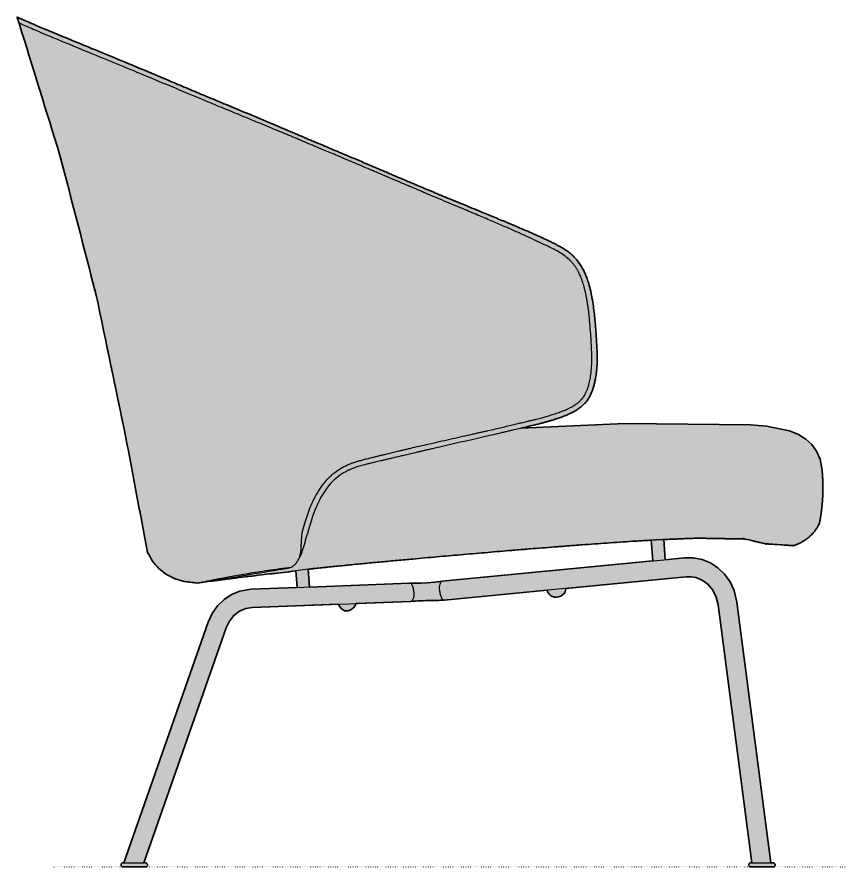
# Model space of a CAD drawing. Header units: millimetres. Extents: x 0 to 1838, y -1115 to 795.
# Drawn here: x 1047 to 1822, y 0 to 794 of the extents above; entities that cross this region are included whole.
import ezdxf

# ---------------------------------------------------------------- set-up
doc = ezdxf.new("R2010")
doc.units = ezdxf.units.MM
doc.linetypes.add('Dots', pattern=[1, 0, -1])
doc.layers.add('Blocks', color=7, linetype='Continuous')
doc.layers.add('Blocks$Fill', color=7, linetype='Continuous', true_color=0xffffff)
for name, color, linetype, lineweight, true_color in [('Blocks$Inner', 7, 'Continuous', 25, 0x007f00), ('Blocks$Outline', 7, 'Continuous', 35, 0xff3f3f), ('Groud', 7, 'Dots', 25, 0x243775)]:
    doc.layers.add(name, color=color, linetype=linetype, lineweight=lineweight, true_color=true_color)

# ---------------------------------------------------------------- blocks, each defined once
blk = doc.blocks.new('Let Lounge Chair Side')
at = {"layer": 'Blocks$Fill', "extrusion": (0, 0, -1)}
h = blk.add_hatch(color=256, dxfattribs=at)
h.paths.add_polyline_path([(32.65, 788.54), (34.56, 794.22), (34.56, 794.22), (33.3, 793.61), (22.11, 788.67), (-450.15, 590.67), (-467.15, 582.74), (-469.35, 581.64), (-469.35, 581.64), (-477.24, 577.16), (-477.85, 576.75), (-478.86, 576.07), (-479.85, 575.35), (-480.84, 574.61), (-481.83, 573.84), (-482.75, 573.08), (-483.65, 572.3), (-484.53, 571.49), (-485.39, 570.67), (-486.24, 569.81), (-487.06, 568.93), (-487.86, 568.03), (-488.64, 567.12), (-489.4, 566.18), (-490.12, 565.23), (-490.83, 564.27), (-491.51, 563.29), (-492.17, 562.29), (-492.8, 561.28), (-493.41, 560.26), (-493.99, 559.23), (-494.54, 558.22), (-495.04, 557.24), (-495.92, 555.39), (-496.72, 553.59), (-497.47, 551.72), (-498.23, 549.69), (-499, 547.41), (-499.82, 544.75), (-500.68, 541.61), (-501.57, 537.92), (-502.46, 533.73), (-502.74, 532.24), (-503.18, 529.73), (-503.79, 525.93), (-504.32, 522.1), (-505.22, 514.44), (-505.71, 509.31), (-507.17, 489.6), (-507.6, 479.66), (-507.66, 475.02), (-507.59, 470.76), (-507.41, 466.96), (-507.14, 463.64), (-506.81, 460.75), (-506.44, 458.18), (-506.03, 455.88), (-505.61, 453.81), (-505.17, 451.92), (-504.71, 450.14), (-504.23, 448.43), (-503.74, 446.87), (-503.29, 445.55), (-502.88, 444.42), (-502.48, 443.41), (-502.08, 442.48), (-501.68, 441.58), (-501.23, 440.65), (-500.71, 439.65), (-500.15, 438.67), (-499.62, 437.79), (-499.07, 436.95), (-498.49, 436.12), (-497.83, 435.24), (-497.47, 434.77), (-497.06, 434.28), (-496.62, 433.76), (-496.13, 433.21), (-495.59, 432.63), (-494.97, 432.02), (-494.29, 431.37), (-493.54, 430.69), (-492.72, 430), (-491.84, 429.29), (-490.9, 428.59), (-489.9, 427.88), (-488.85, 427.19), (-487.76, 426.51), (-486.64, 425.85), (-485.49, 425.21), (-484.32, 424.6), (-482.37, 423.64), (-479.89, 422.53), (-478.46, 421.92), (-476.32, 421.06), (-474.32, 420.3), (-470.42, 418.93), (-465.9, 417.49), (-459.86, 415.74), (-444.41, 411.8), (-436.72, 409.95), (-533.8, 414.36), (-650.91, 413.07), (-665.91, 411.97), (-687.31, 407.53), (-695.83, 404.02), (-702.77, 399.73), (-708.4, 394.56), (-712.76, 388.43), (-715.94, 380.9), (-717.86, 370.57), (-718.13, 367.47), (-718.33, 364.36), (-718.48, 361.25), (-718.58, 358.13), (-718.61, 355.01), (-718.6, 351.88), (-718.52, 348.76), (-718.39, 345.64), (-718.21, 342.52), (-717.96, 339.4), (-717.66, 336.29), (-717.31, 333.19), (-716.9, 330.1), (-716.44, 327.02), (-715.92, 323.95), (-715.34, 320.89), (-714.89, 319.99), (-714.42, 319.1), (-713.92, 318.22), (-713.4, 317.34), (-712.85, 316.48), (-712.28, 315.63), (-711.69, 314.79), (-711.07, 313.96), (-710.43, 313.15), (-709.76, 312.35), (-709.08, 311.57), (-708.37, 310.8), (-707.64, 310.06), (-706.89, 309.33), (-706.12, 308.62), (-705.34, 307.93), (-704.53, 307.26), (-703.71, 306.62), (-702.87, 306), (-702.02, 305.4), (-701.15, 304.82), (-700.27, 304.26), (-699.38, 303.74), (-698.47, 303.23), (-697.56, 302.75), (-696.63, 302.3), (-695.7, 301.87), (-694.76, 301.47), (-693.82, 301.09), (-692.86, 300.74), (-691.91, 300.42), (-690.95, 300.12), (-690.88, 300.12), (-690.87, 300.12), (-690.86, 300.12), (-690.86, 300.12), (-690.84, 300.12), (-690.83, 300.12), (-690.74, 300.13), (-690.63, 300.13), (-667.9, 301.69), (-663.89, 302.11), (-661.44, 302.45), (-660.27, 302.65), (-659.14, 302.86), (-658.05, 303.09), (-657, 303.33), (-656, 303.58), (-650.25, 305.39), (-649.04, 305.7), (-647.72, 306.02), (-646.29, 306.33), (-602.13, 307.12), (-595.53, 306.9), (-569.8, 305.81), (-571.11, 286.98), (-589.25, 288.73), (-597.54, 288.72), (-605.68, 287.11), (-613.41, 283.94), (-620.49, 279.32), (-626.69, 273.36), (-631.78, 266.24), (-635.57, 258.18), (-638.23, 247.26), (-670.04, 3.83), (-671.73, 3.83), (-672.33, 3.79), (-672.83, 3.63), (-673.13, 3.44), (-673.46, 3.14), (-673.7, 2.77), (-673.87, 2.35), (-673.93, 2.03), (-673.93, 1.64), (-673.87, 1.32), (-673.77, 1.04), (-673.51, 0.61), (-673.24, 0.33), (-672.77, 0), (-672.21, -0.18), (-650.97, -0.18), (-650.41, 0), (-649.94, 0.33), (-649.67, 0.61), (-649.4, 1.04), (-649.31, 1.32), (-649.25, 1.64), (-649.25, 2.03), (-649.31, 2.35), (-649.47, 2.77), (-649.72, 3.14), (-650.04, 3.44), (-650.34, 3.63), (-650.85, 3.79), (-651.45, 3.83), (-652.2, 3.83), (-620.7, 244.94), (-618.96, 252.07), (-615.75, 258.48), (-611.3, 263.8), (-605.92, 267.77), (-599.9, 270.23), (-595.41, 271.01), (-590.9, 270.98), (-478.27, 260.17), (-478.27, 259.56), (-478.16, 258.32), (-477.71, 256.86), (-476.78, 255.42), (-475.37, 254.1), (-473.56, 253.04), (-471.54, 252.34), (-469.51, 252.04), (-467.61, 252.13), (-465.9, 252.56), (-464.42, 253.31), (-463.18, 254.38), (-462.18, 255.82), (-461.31, 257.11), (-460.78, 258.49), (-364.56, 249.26), (-358.25, 248.94), (-353.5, 249), (-342.19, 248.61), (-333.27, 247.97), (-333.21, 247.97), (-333.15, 247.96), (-333.09, 247.96), (-333.04, 247.96), (-282.46, 246.01), (-281.53, 244.2), (-280.2, 242.46), (-278.54, 240.95), (-276.7, 239.83), (-274.86, 239.21), (-273.15, 239.08), (-271.62, 239.38), (-270.16, 240.06), (-268.72, 241.15), (-267.39, 242.65), (-266.3, 244.46), (-265.97, 245.38), (-185.07, 242.26), (-179.14, 241.31), (-173.47, 238.9), (-168.22, 234.93), (-163.9, 229.61), (-160.8, 223.19), (-83.92, 3.83), (-85.32, 3.83), (-85.76, 3.79), (-86.26, 3.63), (-86.56, 3.44), (-86.88, 3.14), (-87.13, 2.77), (-87.3, 2.35), (-87.36, 2.03), (-87.36, 1.64), (-87.3, 1.32), (-87.2, 1.04), (-86.93, 0.61), (-86.67, 0.33), (-86.2, 0), (-85.63, -0.18), (-64.4, -0.18), (-63.83, 0), (-63.36, 0.33), (-63.1, 0.61), (-62.83, 1.04), (-62.73, 1.32), (-62.67, 1.64), (-62.67, 2.03), (-62.73, 2.35), (-62.9, 2.77), (-63.15, 3.14), (-63.47, 3.44), (-63.77, 3.63), (-64.27, 3.79), (-64.71, 3.83), (-65.3, 3.83), (-144.15, 228.78), (-147.83, 236.86), (-152.84, 244), (-158.98, 249.95), (-166.01, 254.54), (-173.7, 257.65), (-184.09, 259.36), (-227.15, 261.01), (-226.16, 276.56), (-150.25, 267.37), (-134.12, 265.15), (-134.12, 265.15), (-134.12, 265.15), (-120.66, 266.81), (-112, 269.64), (-104.43, 273.65), (-97.79, 278.95), (-92.01, 285.77), (-87.46, 293.71), (-66.92, 402.4), (-39.43, 534.26), (-5.59, 664.93)], flags=0)
h.paths.add_polyline_path([(-558.2, 305.22), (-493.71, 300.93), (-487.96, 300.49), (-425.18, 295.47), (-402.61, 293.58), (-291.29, 283.6), (-283.81, 282.89), (-276.33, 282.18), (-273.43, 281.89), (-270.64, 281.61), (-257.29, 280.22), (-237.69, 278.13), (-238.76, 261.46), (-332.1, 265.05), (-343.23, 265.15), (-348.39, 265.35), (-355.9, 266.15), (-559.55, 285.87)], flags=0)
at = {"layer": 'Blocks$Inner'}
for p, q in [((559.55, 285.87), (558.2, 305.22)), ((569.8, 305.81), (571.11, 286.98)), ((230.6, 293.48), (230.86, 296.55)), ((226.34, 283.9), (226.49, 284.16)), ((237.69, 278.13), (238.76, 261.38)), ((227.15, 261.01), (226.16, 276.56)), ((282.46, 246.01), (281.53, 244.2))]:
    blk.add_line(p, q, dxfattribs=at)
for points in [[(436.72, 409.95), (533.8, 414.36), (650.91, 413.07), (665.91, 411.97), (687.31, 407.53), (695.83, 404.02), (702.77, 399.73), (708.4, 394.56), (712.76, 388.43), (715.94, 380.9), (717.86, 370.57)], [(690.95, 300.12), (690.88, 300.12), (690.87, 300.12), (690.86, 300.12), (690.86, 300.12), (690.85, 300.12), (690.84, 300.12), (690.83, 300.12), (690.74, 300.13), (690.63, 300.13), (690.51, 300.14), (690.28, 300.16), (689.67, 300.21), (686.73, 300.43), (685.98, 300.49), (675.38, 301.21), (671.64, 301.46), (667.9, 301.69), (663.89, 302.11)], [(493.71, 300.93), (487.96, 300.49), (482.21, 300.05), (476.48, 299.6), (470.75, 299.15), (459.34, 298.25), (447.93, 297.33), (436.55, 296.4), (425.18, 295.47)], [(332.1, 265.05), (336.35, 265.15), (343.23, 265.15), (348.39, 265.35), (355.9, 266.15), (362.91, 267), (589.25, 288.73), (597.54, 288.72), (605.68, 287.11), (613.41, 283.94), (620.49, 279.32), (626.69, 273.36), (631.78, 266.24), (635.57, 258.18), (638.23, 247.26), (670.04, 3.83)], [(270.64, 281.61), (257.29, 280.22), (243.95, 278.8), (242.58, 278.66), (241.22, 278.51), (237.69, 278.13), (226.16, 276.56), (214.09, 275.09), (193.88, 272.8), (169.76, 269.89), (159.54, 268.59), (150.25, 267.37), (134.12, 265.15)], [(291.29, 283.6), (283.81, 282.89), (276.33, 282.18)], [(652.2, 3.83), (620.7, 244.94), (618.96, 252.07), (615.75, 258.48), (611.3, 263.8), (605.92, 267.77), (599.9, 270.23), (595.41, 271.01), (590.9, 270.98), (364.54, 249.25)], [(65.3, 3.83), (144.15, 228.78), (147.83, 236.86), (152.84, 244), (158.98, 249.95), (166.01, 254.54), (173.7, 257.65), (184.09, 259.36), (332.11, 265.05)], [(460.78, 258.49), (461.31, 257.11), (462.18, 255.82), (463.18, 254.38), (464.42, 253.31), (465.9, 252.56), (467.61, 252.13), (469.51, 252.04), (471.54, 252.34), (473.56, 253.04), (475.37, 254.1), (476.78, 255.42), (477.71, 256.86), (478.16, 258.32), (478.27, 259.56), (478.27, 260.17)], [(83.92, 3.84), (160.8, 223.19), (163.9, 229.61), (168.22, 234.93), (173.47, 238.9), (179.14, 241.31), (185.07, 242.26), (333.04, 247.96)], [(333.04, 247.96), (342.19, 248.61), (353.5, 249), (358.25, 248.94), (364.56, 249.26)], [(281.53, 244.2), (280.2, 242.46), (278.54, 240.95), (276.7, 239.83), (274.86, 239.21), (273.15, 239.08), (271.62, 239.38), (270.16, 240.06), (268.72, 241.15), (267.39, 242.65), (266.3, 244.46), (265.97, 245.37)]]:
    blk.add_lwpolyline(points, dxfattribs=at)
for points in [[(85.63, -0.18), (64.4, -0.18), (63.83, 0), (63.36, 0.33), (63.1, 0.61), (62.83, 1.04), (62.73, 1.32), (62.67, 1.64), (62.67, 2.03), (62.73, 2.35), (62.9, 2.77), (63.15, 3.14), (63.47, 3.44), (63.77, 3.63), (64.27, 3.79), (64.71, 3.83), (85.32, 3.83), (85.76, 3.79), (86.26, 3.63), (86.56, 3.44), (86.88, 3.14), (87.13, 2.77), (87.3, 2.35), (87.36, 2.03), (87.36, 1.64), (87.3, 1.32), (87.2, 1.04), (86.93, 0.61), (86.67, 0.33), (86.2, 0)], [(672.21, -0.18), (650.97, -0.18), (650.41, 0), (649.94, 0.33), (649.67, 0.61), (649.4, 1.04), (649.31, 1.32), (649.25, 1.64), (649.25, 2.03), (649.31, 2.35), (649.47, 2.77), (649.72, 3.14), (650.04, 3.44), (650.34, 3.63), (650.85, 3.79), (651.45, 3.83), (671.73, 3.83), (672.33, 3.79), (672.83, 3.63), (673.13, 3.44), (673.46, 3.14), (673.7, 2.77), (673.87, 2.35), (673.93, 2.03), (673.93, 1.64), (673.87, 1.32), (673.77, 1.04), (673.51, 0.61), (673.24, 0.33), (672.77, 0)]]:
    blk.add_lwpolyline(points, close=True, dxfattribs=at)
for points, degree in [([(-32.65, 788.54), (-34.56, 794.22)], 1), ([(-34.56, 794.22), (-34.56, 794.22), (-34.17, 794.02), (-33.3, 793.61)], 3), ([(-33.3, 793.61), (-32.44, 793.21), (-29.8, 791.99), (-25.05, 789.92), (-22.11, 788.67)], 3), ([(-32.65, 788.54), (5.59, 664.93)], 1), ([(-21.08, 783.39), (-23.8, 784.56), (-26.29, 785.65), (-32.65, 788.54)], 3), ([(-22.11, 788.67), (-19.18, 787.41), (-15.7, 785.94), (-11.64, 784.23)], 3), ([(148.57, 712.92), (137.78, 717.38), (116.82, 726.12), (87.67, 738.38), (61.11, 749.38), (45.42, 755.8), (38.16, 758.77)], 3), ([(66.63, 751.92), (75.54, 748.22), (84.97, 744.28), (94.84, 740.12)], 3), ([(5.59, 664.93), (39.43, 534.26)], 1), ([(39.43, 534.26), (66.92, 402.4)], 1), ([(502.46, 533.73), (502.46, 533.73), (502.98, 531.09), (503.18, 529.73)], 3), ([(66.92, 402.4), (87.46, 293.71)], 1), ([(230.86, 296.55), (230.87, 297.17), (230.89, 298.45), (230.94, 299.78), (232.03, 312.32)], 3), ([(236.35, 309.46), (236.42, 309.72), (236.57, 310.24), (236.71, 310.77), (236.78, 311.04)], 3), ([(228.82, 287.82), (230.3, 290.29), (231.84, 293.98), (234.01, 301.09), (235.57, 306.58), (236.35, 309.46)], 3), ([(516.92, 302.62), (513.05, 302.35), (505.31, 301.79), (497.58, 301.22), (493.71, 300.93)], 3), ([(540.54, 304.19), (536.61, 303.95), (528.73, 303.44), (520.85, 302.9), (516.92, 302.62)], 3), ([(552.53, 304.9), (550.53, 304.79), (546.54, 304.56), (542.54, 304.31), (540.54, 304.19)], 3), ([(558.2, 305.22), (556.31, 305.11), (554.42, 305.01), (552.53, 304.9)], 3), ([(569.8, 305.81), (558.2, 305.22)], 1), ([(588.86, 306.65), (586.85, 306.57), (582.82, 306.41), (578.77, 306.23), (576.74, 306.14)], 3), ([(602.13, 307.12), (599.94, 307.05), (595.54, 306.91), (591.09, 306.74), (588.86, 306.65)], 3), ([(646.29, 306.33), (602.13, 307.12)], 1), ([(663.89, 302.11), (662.21, 302.32), (659.03, 302.82), (654.91, 303.81), (651.65, 305.07), (648.27, 305.92), (646.29, 306.33)], 3), ([(230.98, 300.46), (230.98, 300.38), (230.99, 300.31), (231, 300.23)], 3), ([(425.18, 295.47), (417.66, 294.85), (402.61, 293.58), (387.57, 292.29), (380.04, 291.63)], 3), ([(87.46, 293.71), (92.01, 285.77)], 1), ([(335.4, 287.67), (330.5, 287.22), (320.69, 286.33), (305.99, 284.98), (296.19, 284.06), (291.29, 283.6)], 3), ([(380.04, 291.63), (372.6, 290.99), (357.73, 289.68), (342.84, 288.34), (335.4, 287.67)], 3), ([(92.01, 285.77), (97.79, 278.95)], 1), ([(97.79, 278.95), (104.43, 273.65)], 1), ([(220.01, 279.39), (220.49, 279.59), (220.96, 279.8), (221.96, 280.14)], 3), ([(276.33, 282.18), (275.35, 282.08), (273.41, 281.89), (271.55, 281.7), (270.64, 281.61)], 3), ([(104.43, 273.65), (112, 269.64)], 1), ([(112, 269.64), (120.66, 266.81)], 1), ([(120.66, 266.81), (134.12, 265.15)], 1), ([(134.12, 265.15), (134.12, 265.15), (135.85, 265.44), (139.8, 266.09)], 3), ([(332.82, 265.07), (332.97, 265.06), (333.12, 265.01), (333.28, 264.93)], 3)]:
    blk.add_open_spline(points, degree=degree, dxfattribs=at)
for points, knots in [([(38.16, 758.77), (30.89, 761.75), (14.2, 768.57), (-6.63, 777.22), (-16.7, 781.5), (-21.07, 783.39)], [0.8157925, 0.8157925, 0.8157925, 0.8157925, 0.8421053, 0.8815789, 0.9210397, 0.9210397, 0.9210397, 0.9210397]), ([(-11.64, 784.23), (-7.57, 782.52), (1.73, 778.63), (19.38, 771.34), (40.94, 762.51), (57.72, 755.61), (66.63, 751.92)], [7.0470068, 7.0470068, 7.0470068, 7.0470068, 7.0740334, 7.1010604, 7.1280874, 7.1551145, 7.1551145, 7.1551145, 7.1551145]), ([(94.84, 740.12), (99.78, 738.04), (109.87, 733.77), (125.64, 727.1), (141.97, 720.23), (158.82, 713.24), (173.19, 707.25), (184.84, 702.38), (190.7, 699.91), (193.63, 698.68)], [7.1821413, 7.1821413, 7.1821413, 7.1821413, 7.19565464, 7.20916815, 7.22268166, 7.23619518, 7.24970869, 7.25646545, 7.26322216, 7.26322216, 7.26322216, 7.26322216]), ([(305.4, 647.37), (304.02, 647.96), (301.3, 649.11), (295.87, 651.42), (289.21, 654.26), (281.43, 657.56), (271.44, 661.8), (262.1, 665.74), (253.64, 669.3), (247.74, 671.78), (242.53, 673.96), (236.53, 676.48), (230.28, 679.09), (224.62, 681.46), (219.82, 683.46), (215.87, 685.11), (211.64, 686.87), (206, 689.22), (198.83, 692.2), (190.18, 695.78), (178.82, 700.48), (164.91, 706.2), (153.97, 710.69), (148.58, 712.92)], [0.6052632, 0.6052632, 0.6052632, 0.6052632, 0.6069079, 0.6085526, 0.6118421, 0.6151316, 0.6184211, 0.625, 0.6282895, 0.6315789, 0.6348684, 0.6381579, 0.6447368, 0.6513158, 0.6546053, 0.6578947, 0.6611842, 0.6644737, 0.6710526, 0.6776316, 0.6842105, 0.6973684, 0.7105173, 0.7105173, 0.7105173, 0.7105173]), ([(193.63, 698.68), (196.57, 697.44), (202.46, 694.95), (209.86, 691.82), (215.8, 689.3), (220.26, 687.41), (224.71, 685.52), (227.74, 684.24), (229.21, 683.62)], [7.26322216, 7.26322216, 7.26322216, 7.26322216, 7.26997892, 7.27673567, 7.28011405, 7.28349243, 7.28687081, 7.29024919, 7.29024919, 7.29024919, 7.29024919]), ([(229.21, 683.62), (230.67, 683), (233.51, 681.79), (237.35, 680.17), (241.08, 678.6), (246.14, 676.46), (253.18, 673.49), (260.7, 670.32), (265.22, 668.41)], [7.29024919, 7.29024919, 7.29024919, 7.29024919, 7.29362742, 7.2970058, 7.30038418, 7.30376256, 7.31051931, 7.31727607, 7.31727607, 7.31727607, 7.31727607]), ([(265.22, 668.41), (269.74, 666.51), (280.29, 662.05), (295.83, 655.43), (308.84, 649.89), (318.67, 645.7), (326.76, 642.26), (333.06, 639.59), (337.64, 637.66), (342.23, 635.72), (348.55, 633.07), (356.66, 629.67), (366.56, 625.55), (379.68, 620.13), (392.25, 614.98), (403.4, 610.41), (408.34, 608.38), (410.64, 607.44)], [7.31727607, 7.31727607, 7.31727607, 7.31727607, 7.32403249, 7.33078925, 7.33416763, 7.337546, 7.34092438, 7.34261357, 7.34430276, 7.34599195, 7.34768114, 7.35105952, 7.3544379, 7.35781628, 7.36457303, 7.36795141, 7.37132979, 7.37132979, 7.37132979, 7.37132979]), ([(379.55, 616), (376.99, 617.07), (371.55, 619.36), (362.53, 623.15), (352.92, 627.2), (343.02, 631.39), (333.06, 635.61), (323.28, 639.76), (315.5, 643.07), (309.6, 645.58), (306.81, 646.77), (305.44, 647.35)], [0.57901643, 0.57901643, 0.57901643, 0.57901643, 0.58223684, 0.58552632, 0.58881579, 0.59210526, 0.59539474, 0.59868421, 0.60197368, 0.60361842, 0.6052483, 0.6052483, 0.6052483, 0.6052483]), ([(406.87, 604.48), (402.9, 606.17), (396.59, 608.83), (387.31, 612.74), (382.36, 614.82), (379.76, 615.91)], [0.5659146, 0.5659146, 0.5659146, 0.5659146, 0.57236842, 0.57565789, 0.57893051, 0.57893051, 0.57893051, 0.57893051]), ([(429.44, 594.74), (427.7, 595.51), (424.16, 597.06), (416.91, 600.2), (411.15, 602.67), (407.1, 604.39), (407.1, 604.39)], [0.55264732, 0.55264732, 0.55264732, 0.55264732, 0.55592105, 0.55921053, 0.56578947, 0.56579294, 0.56579294, 0.56579294, 0.56579294]), ([(410.64, 607.44), (412.94, 606.49), (417.2, 604.74), (424.78, 601.6), (432.6, 598.32), (438.99, 595.58), (443.64, 593.56), (447.09, 592.04), (450.24, 590.63), (452.86, 589.45), (455.14, 588.41), (457.84, 587.17), (460.27, 586.04), (462.81, 584.84), (464.22, 584.16), (464.94, 583.81)], [7.37132979, 7.37132979, 7.37132979, 7.37132979, 7.374708, 7.37808638, 7.38484314, 7.39159989, 7.39497827, 7.39835665, 7.40173503, 7.40511341, 7.40849179, 7.41187016, 7.41862692, 7.4220053, 7.42538368, 7.42538368, 7.42538368, 7.42538368]), ([(277.55, 376.93), (277.76, 377.01), (278.65, 377.35), (280.25, 377.93), (282.22, 378.59), (284.63, 379.32), (287.49, 380.11), (290.74, 380.94), (293.9, 381.72), (296.24, 382.29), (298.24, 382.78), (300.2, 383.26), (302.65, 383.87), (305.73, 384.64), (310.21, 385.75), (315.52, 387.04), (321.37, 388.45), (325.15, 389.35), (328.18, 390.06), (331.54, 390.85), (336.52, 392.01), (343.51, 393.63), (352.77, 395.75), (362.52, 397.96), (372.39, 400.19), (382, 402.34), (389.47, 404), (394.94, 405.23), (398.71, 406.08), (402.24, 406.89), (406.86, 407.94), (412.34, 409.21), (418.52, 410.66), (426.22, 412.48), (433.15, 414.14), (439.34, 415.62), (443.69, 416.67), (447.51, 417.6), (451.78, 418.66), (455.98, 419.76), (459.49, 420.72), (462.36, 421.55), (464.7, 422.25), (467.19, 423.03), (470.44, 424.11), (474.43, 425.55), (478.83, 427.36), (482.66, 429.18), (485.72, 430.9), (488.22, 432.54), (489.97, 433.9), (491.22, 435.01), (492.13, 435.89), (492.93, 436.75), (493.79, 437.75), (494.67, 438.9), (495.51, 440.15), (496.24, 441.39), (496.85, 442.54), (497.45, 443.79), (498.14, 445.42), (498.95, 447.63), (499.94, 450.99), (501.03, 455.57), (502.04, 461.81), (502.63, 469.23), (502.69, 476.07), (502.54, 481.75), (502.36, 486), (502.11, 490.46), (501.7, 496.91), (501.07, 505.47), (500.29, 513.91), (499.57, 520.13), (499.01, 524.36), (498.41, 528.25), (497.53, 533.25), (496.28, 539), (494.62, 545.02), (492.85, 550.11), (491.2, 553.94), (489.81, 556.68), (488.77, 558.48), (487.95, 559.79), (487.27, 560.81), (486.66, 561.67), (486.11, 562.42), (485.63, 563.03), (484.98, 563.84), (484.01, 564.97), (482.93, 566.15), (481.49, 567.58), (479.25, 569.59), (475.73, 572.27), (470.34, 575.53), (463.9, 578.77), (456.65, 582.23), (448.59, 586.06), (441.11, 589.52), (434.64, 592.44), (431.21, 593.96), (429.46, 594.73)], [5.0241402, 5.0241402, 5.0241402, 5.0241402, 5.0251238, 5.0284133, 5.0317028, 5.0349922, 5.0415712, 5.0481501, 5.0514396, 5.0547291, 5.0563738, 5.0580186, 5.061308, 5.0645975, 5.067887, 5.0744659, 5.0777554, 5.0794001, 5.0810449, 5.0826896, 5.0843343, 5.0876238, 5.0909133, 5.0942028, 5.0974922, 5.1007817, 5.1040712, 5.1057159, 5.1073607, 5.1090054, 5.1106501, 5.1139396, 5.1172291, 5.1205186, 5.1270975, 5.130387, 5.1336764, 5.1369659, 5.1402554, 5.1468343, 5.1534133, 5.1567028, 5.1599922, 5.1632817, 5.1665712, 5.1731501, 5.1797291, 5.186308, 5.192887, 5.1994659, 5.2060449, 5.2093343, 5.2126238, 5.2159133, 5.2192028, 5.2257817, 5.2323607, 5.2356501, 5.2389396, 5.2422291, 5.2455186, 5.2520975, 5.2586764, 5.2652554, 5.2718343, 5.2784133, 5.2849922, 5.2882817, 5.2915712, 5.2948607, 5.2981501, 5.3047291, 5.311308, 5.3145975, 5.317887, 5.3211764, 5.3244659, 5.3310449, 5.3376238, 5.3442028, 5.3507817, 5.3573607, 5.3639396, 5.3672291, 5.3705186, 5.373808, 5.3770975, 5.3836764, 5.3902554, 5.3935449, 5.3968343, 5.4001238, 5.4034133, 5.4099922, 5.4165712, 5.4231501, 5.4297291, 5.436308, 5.442887, 5.4461764, 5.4494659, 5.4494659, 5.4494659, 5.4494659]), ([(464.94, 583.81), (465.67, 583.46), (467.16, 582.74), (468.63, 582.01), (469.36, 581.64), (477.24, 577.16)], [7.425383677, 7.425383677, 7.425383677, 7.425383677, 7.428761645, 7.432140023, 7.432143864, 7.432143864, 7.432143864, 7.432143864]), ([(477.24, 577.16), (477.44, 577.03), (479, 575.99), (480.52, 574.9), (481.83, 573.84)], [7.432143864, 7.432143864, 7.432143864, 7.432143864, 7.433158274, 7.439915031, 7.439915031, 7.439915031, 7.439915031]), ([(481.83, 573.84), (483.07, 572.84), (485.47, 570.71), (488.71, 567.16), (491.1, 563.96), (492.81, 561.3), (494.02, 559.22), (495.06, 557.22), (496.23, 554.78), (496.97, 553.01), (497.47, 551.72)], [7.43991503, 7.43991503, 7.43991503, 7.43991503, 7.44657413, 7.45333088, 7.46008764, 7.46346602, 7.4668444, 7.47022277, 7.47360115, 7.48034765, 7.48034765, 7.48034765, 7.48034765]), ([(497.47, 551.72), (497.97, 550.43), (498.97, 547.66), (500.65, 542.01), (501.88, 536.68), (502.46, 533.73)], [7.48034765, 7.48034765, 7.48034765, 7.48034765, 7.48710444, 7.49386124, 7.50059747, 7.50059747, 7.50059747, 7.50059747]), ([(503.18, 529.73), (504.04, 524.67), (504.9, 517.9), (505.55, 511.12), (505.71, 509.31)], [7.50668874, 7.50668874, 7.50668874, 7.50668874, 7.51950925, 7.5236531, 7.5236531, 7.5236531, 7.5236531]), ([(505.71, 509.31), (506.19, 503.68), (506.31, 502.11), (506.56, 498.85), (506.85, 494.68), (507.18, 489.59), (507.53, 482.85), (507.75, 474.76), (507.47, 466.62), (506.84, 460.53), (506.04, 455.73), (505.32, 452.49), (504.72, 450.14), (504.23, 448.41), (503.73, 446.83), (503.14, 445.09), (502.47, 443.36), (501.83, 441.88), (501.24, 440.67), (500.71, 439.65), (500.15, 438.65), (499.44, 437.49), (498.54, 436.14), (497.17, 434.36), (495.17, 432.11), (492.01, 429.3), (487.85, 426.45), (484.47, 424.64), (482.63, 423.76), (482.37, 423.64)], [7.5236531, 7.5236531, 7.5236531, 7.5236531, 7.5253423, 7.5270315, 7.5304099, 7.5337882, 7.5371666, 7.5439234, 7.5506801, 7.5574369, 7.5641936, 7.5709504, 7.5743288, 7.5777072, 7.5810855, 7.5844639, 7.5912207, 7.5979774, 7.6013558, 7.6047342, 7.6081126, 7.6114909, 7.6182477, 7.6250045, 7.6317612, 7.638518, 7.6452747, 7.6520315, 7.6531087, 7.6531087, 7.6531087, 7.6531087]), ([(482.37, 423.64), (480.15, 422.63), (477.73, 421.59), (474.27, 420.26), (471.15, 419.17), (468.34, 418.24), (465.95, 417.5), (463.22, 416.68), (459.91, 415.74), (456.29, 414.77), (451.42, 413.5), (446.05, 412.18), (439.8, 410.69), (434.55, 409.43), (429.63, 408.26), (425.29, 407.23), (421.86, 406.42), (418.09, 405.53), (412.51, 404.22), (404.72, 402.41), (394.48, 400.06), (383.8, 397.63), (373.14, 395.2), (362.95, 392.85), (355.21, 391.07), (349.68, 389.78), (345.95, 388.91), (342.56, 388.12), (338.27, 387.11), (333.42, 385.97), (328.25, 384.76), (322.11, 383.31), (316.85, 382.07), (312.06, 380.94), (308.51, 380.1), (305.26, 379.33), (302.56, 378.69), (300.2, 378.13), (297.41, 377.47), (294.9, 376.88), (292.28, 376.24), (290.1, 375.69), (287.8, 375.07), (284.79, 374.22), (281.08, 373.04), (276.75, 371.33), (271.22, 368.66), (264.84, 364.5), (256.12, 356.18), (247.9, 343.64), (242.3, 330.06), (238.92, 319.02), (237.49, 313.62), (236.78, 311.03)], [7.6531087, 7.6531087, 7.6531087, 7.6531087, 7.6568772, 7.6636339, 7.6703907, 7.6737691, 7.6771475, 7.6805258, 7.6839042, 7.6872826, 7.690661, 7.6974177, 7.7007961, 7.7041745, 7.7075529, 7.709242, 7.7109312, 7.7126204, 7.7143096, 7.717688, 7.7210664, 7.7244447, 7.7278231, 7.7312015, 7.7345799, 7.7362691, 7.7379583, 7.7396475, 7.7413366, 7.744715, 7.7480934, 7.7514718, 7.7582285, 7.7616069, 7.7649853, 7.7683637, 7.771742, 7.7751204, 7.7784988, 7.7852556, 7.7886339, 7.7920123, 7.7953907, 7.7987691, 7.8055258, 7.8122826, 7.8190393, 7.8325529, 7.8460664, 7.8730934, 7.9001204, 7.9136339, 7.9271475, 7.9271475, 7.9271475, 7.9271475]), ([(232.03, 312.32), (232.81, 315.17), (233.61, 318.19), (235.22, 323.72), (235.98, 326.19), (237.65, 331.11), (238.55, 333.55), (241.06, 339.7), (242.78, 343.39), (246.23, 349.69), (247.86, 352.34), (251.43, 357.43), (253.38, 359.87), (256.6, 363.33), (257.72, 364.45), (260.07, 366.61), (261.3, 367.64), (264.23, 369.89), (265.95, 371.06), (269.88, 373.44), (272.12, 374.6), (275.45, 376.08), (276.5, 376.52), (277.55, 376.93)], [4.9052545, 4.9052545, 4.9052545, 4.9052545, 4.920184, 4.920184, 4.9319718, 4.9319718, 4.9435644, 4.9435644, 4.9613975, 4.9613975, 4.9746733, 4.9746733, 4.9877867, 4.9877867, 4.9943434, 4.9943434, 5.0009001, 5.0009001, 5.009354, 5.009354, 5.019547, 5.019547, 5.0241402, 5.0241402, 5.0241402, 5.0241402]), ([(576.74, 306.14), (574.73, 306.05), (572.41, 305.94), (570.09, 305.83), (569.8, 305.81)], [153.8321752, 153.8321752, 153.8321752, 153.8321752, 154.3321752, 154.4051069, 154.4051069, 154.4051069, 154.4051069]), ([(226.24, 283.79), (226.53, 284.13), (227.08, 284.85), (227.88, 286.06), (228.63, 287.4), (229.32, 288.88), (229.92, 290.51), (230.34, 292.06), (230.54, 293.09), (230.6, 293.48)], [0, 0, 0, 0, 0.125, 0.25, 0.375, 0.5, 0.625, 0.75, 0.8221012, 0.8221012, 0.8221012, 0.8221012]), ([(134.12, 265.15), (134.12, 265.15), (134.69, 265.32), (138.09, 266.1), (144.59, 267.44), (153.72, 269.26), (165.58, 271.54), (180.76, 274.2), (199.74, 277.13), (214.31, 279.14), (221.96, 280.14)], [0.000005, 0.000005, 0.000005, 0.000005, 0.125, 0.25, 0.375, 0.5, 0.625, 0.75, 0.875, 1, 1, 1, 1]), ([(179.71, 272.71), (181.03, 272.93), (192.82, 274.88), (206.56, 277.16), (220.01, 279.39)], [284.5937517, 284.5937517, 284.5937517, 284.5937517, 284.6097547, 284.7347547, 284.7347547, 284.7347547, 284.7347547]), ([(221.96, 280.14), (222.73, 280.6), (223.9, 281.36), (225.1, 282.5), (225.76, 283.21), (226.08, 283.59), (226.24, 283.79)], [284.845866, 284.845866, 284.845866, 284.845866, 285.345866, 285.595866, 285.720866, 285.845866, 285.845866, 285.845866, 285.845866]), ([(146.84, 267.26), (153.01, 268.28), (160.77, 269.57), (170.68, 271.21), (179.71, 272.71)], [284.4542443, 284.4542443, 284.4542443, 284.4542443, 284.485393, 284.5937517, 284.5937517, 284.5937517, 284.5937517]), ([(134.12, 265.15), (134.19, 265.16), (136.96, 265.62), (144.04, 266.8), (146.84, 267.26)], [284.266755, 284.266755, 284.266755, 284.266755, 284.3917451, 284.4542443, 284.4542443, 284.4542443, 284.4542443]), ([(333.28, 264.93), (333.56, 264.78), (334.36, 264.06), (335.42, 261.54), (336.11, 257.95), (336.32, 254.44), (336.15, 252.41), (335.96, 251.52)], [0.1111111, 0.1111111, 0.1111111, 0.1111111, 0.2186191, 0.4408413, 0.6630636, 0.8297302, 0.9963969, 0.9963969, 0.9963969, 0.9963969]), ([(364.43, 249.25), (364.31, 249.25), (364.19, 249.28), (364.07, 249.33), (363.79, 249.44), (363.24, 249.91), (362.21, 251.53), (361.37, 253.79), (360.77, 256.38), (360.49, 258.27), (360.38, 260), (360.42, 262.02), (360.67, 263.32), (360.91, 264.03)], [-0.048164, -0.048164, -0.048164, -0.048164, 0, 0, 0, 0.111111, 0.222222, 0.444444, 0.555556, 0.666667, 0.75, 0.833333, 1, 1, 1, 1]), ([(360.91, 264.03), (361.08, 264.9), (361.45, 265.96), (362.15, 266.75), (362.59, 266.95), (362.85, 266.99), (362.91, 267)], [1, 1, 1, 1, 1.1666667, 1.25, 1.3333333, 1.3574396, 1.3574396, 1.3574396, 1.3574396]), ([(335.96, 251.52), (335.71, 250.35), (335.1, 249.08), (334.12, 248.22), (333.5, 247.99), (333.13, 247.96), (333.04, 247.96)], [0.9963969, 0.9963969, 0.9963969, 0.9963969, 1.107508, 1.1630636, 1.2186191, 1.2386631, 1.2386631, 1.2386631, 1.2386631])]:
    blk.add_open_spline(points, degree=3, knots=knots, dxfattribs=at)
for points, weights in [([(717.86, 370.57), (720.2, 345.55), (715.34, 320.89)], [1, 0.98968979253, 1]), ([(715.34, 320.89), (707.73, 305.12), (690.95, 300.12)], [1, 0.914923613892, 1])]:
    blk.add_rational_spline(points, weights, degree=2, dxfattribs=at)
at = {"layer": 'Blocks$Outline'}
for points in [[(436.72, 409.95), (533.8, 414.36), (650.91, 413.07), (665.91, 411.97), (687.31, 407.53), (695.83, 404.02), (702.77, 399.73), (708.4, 394.56), (712.76, 388.43), (715.94, 380.9), (717.86, 370.57)], [(559.55, 285.87), (558.2, 305.22)], [(569.8, 305.81), (571.11, 286.98)], [(571.11, 286.98), (589.25, 288.73), (597.54, 288.72), (605.68, 287.11), (613.41, 283.94), (620.49, 279.32), (626.69, 273.36), (631.78, 266.24), (635.57, 258.18), (638.23, 247.26), (670.04, 3.83)], [(237.69, 278.13), (238.76, 261.46)], [(332.1, 265.05), (336.35, 265.15), (343.23, 265.15), (348.39, 265.35), (355.9, 266.15), (362.91, 267), (559.55, 285.87)], [(227.15, 261.01), (226.16, 276.56)], [(652.2, 3.83), (620.7, 244.94), (618.96, 252.07), (615.75, 258.48), (611.3, 263.8), (605.92, 267.77), (599.9, 270.23), (595.41, 271.01), (590.9, 270.98), (478.27, 260.17)], [(238.76, 261.46), (332.1, 265.05)], [(65.3, 3.83), (144.15, 228.78), (147.83, 236.86), (152.84, 244), (158.98, 249.95), (166.01, 254.54), (173.7, 257.65), (184.09, 259.36), (227.15, 261.01)], [(460.78, 258.49), (364.56, 249.26)], [(478.27, 260.17), (478.27, 259.56), (478.16, 258.32), (477.71, 256.86), (476.78, 255.42), (475.37, 254.1), (473.56, 253.04), (471.54, 252.34), (469.51, 252.04), (467.61, 252.13), (465.9, 252.56), (464.42, 253.31), (463.18, 254.38), (462.18, 255.82), (461.31, 257.11), (460.78, 258.49)], [(333.04, 247.96), (282.46, 246.01)], [(265.97, 245.38), (185.07, 242.26), (179.14, 241.31), (173.47, 238.9), (168.22, 234.93), (163.9, 229.61), (160.8, 223.19), (83.92, 3.83)], [(282.46, 246.01), (281.53, 244.2), (280.2, 242.46), (278.54, 240.95), (276.7, 239.83), (274.86, 239.21), (273.15, 239.08), (271.62, 239.38), (270.16, 240.06), (268.72, 241.15), (267.39, 242.65), (266.3, 244.46), (265.97, 245.38)], [(64.4, -0.18), (63.83, 0), (63.36, 0.33), (63.1, 0.61), (62.83, 1.04), (62.73, 1.32), (62.67, 1.64), (62.67, 2.03), (62.73, 2.35), (62.9, 2.77), (63.15, 3.14), (63.47, 3.44), (63.77, 3.63), (64.27, 3.79), (64.71, 3.83)], [(64.71, 3.83), (65.3, 3.83)], [(83.92, 3.83), (85.32, 3.83)], [(85.32, 3.83), (85.76, 3.79), (86.26, 3.63), (86.56, 3.44), (86.88, 3.14), (87.13, 2.77), (87.3, 2.35), (87.36, 2.03), (87.36, 1.64), (87.3, 1.32), (87.2, 1.04), (86.93, 0.61), (86.67, 0.33), (86.2, 0), (85.63, -0.18)], [(650.97, -0.18), (650.41, 0), (649.94, 0.33), (649.67, 0.61), (649.4, 1.04), (649.31, 1.32), (649.25, 1.64), (649.25, 2.03), (649.31, 2.35), (649.47, 2.77), (649.72, 3.14), (650.04, 3.44), (650.34, 3.63), (650.85, 3.79), (651.45, 3.83)], [(651.45, 3.83), (652.2, 3.83)], [(670.04, 3.83), (671.73, 3.83)], [(671.73, 3.83), (672.33, 3.79), (672.83, 3.63), (673.13, 3.44), (673.46, 3.14), (673.7, 2.77), (673.87, 2.35), (673.93, 2.03), (673.93, 1.64), (673.87, 1.32), (673.77, 1.04), (673.51, 0.61), (673.24, 0.33), (672.77, 0), (672.21, -0.18)], [(85.63, -0.18), (64.4, -0.18)], [(672.21, -0.18), (650.97, -0.18)]]:
    blk.add_lwpolyline(points, dxfattribs=at)
for points, knots in [([(-32.65, 788.54), (-33.29, 790.43), (-33.93, 792.32), (-34.56, 794.22), (-34.56, 794.22), (-34.17, 794.02), (-33.3, 793.61)], [0.947363, 0.947363, 0.947363, 0.947363, 6.93897, 6.93897, 6.93897, 6.965937, 6.965937, 6.965937, 6.965937]), ([(134.12, 265.15), (134.12, 265.15), (134.12, 265.15), (134.12, 265.15), (129.63, 265.7), (125.15, 266.25), (120.66, 266.81), (117.77, 267.75), (114.89, 268.69), (112, 269.64), (109.48, 270.97), (106.95, 272.31), (104.43, 273.65), (102.22, 275.41), (100, 277.18), (97.79, 278.95), (95.87, 281.22), (93.94, 283.49), (92.01, 285.77), (90.5, 288.42), (88.98, 291.06), (87.46, 293.71), (80.62, 329.94), (73.77, 366.17), (66.92, 402.4), (57.76, 446.35), (48.59, 490.31), (39.43, 534.26), (28.15, 577.82), (16.87, 621.37), (5.59, 664.93), (-7.15, 706.13), (-19.9, 747.34), (-32.65, 788.54)], [-10.000019, -10.000019, -10.000019, -10.000019, -10, -10, -10, -9, -9, -9, -8, -8, -8, -7, -7, -7, -6, -6, -6, -5, -5, -5, -4, -4, -4, -3, -3, -3, -2, -2, -2, -1, -1, -1, 0, 0, 0, 0]), ([(-22.11, 788.67), (-19.18, 787.41), (-15.7, 785.94), (-11.64, 784.23), (-7.57, 782.52), (1.73, 778.63), (19.38, 771.34), (40.94, 762.51), (57.72, 755.61), (66.63, 751.92), (75.54, 748.22), (84.97, 744.28), (94.84, 740.12), (99.78, 738.04), (109.87, 733.77), (125.64, 727.1), (141.97, 720.23), (158.82, 713.24), (173.19, 707.25), (184.84, 702.38), (190.7, 699.91), (193.63, 698.68), (196.57, 697.44), (202.46, 694.95), (209.86, 691.82), (215.8, 689.3), (220.26, 687.41), (224.71, 685.52), (227.74, 684.24), (229.21, 683.62), (230.67, 683), (233.51, 681.79), (237.35, 680.17), (241.08, 678.6), (246.14, 676.46), (253.18, 673.49), (260.7, 670.32), (265.22, 668.41), (269.74, 666.51), (280.29, 662.05), (295.83, 655.43), (308.84, 649.89), (318.67, 645.7), (326.76, 642.26), (333.06, 639.59), (337.64, 637.66), (342.23, 635.72), (348.55, 633.07), (356.66, 629.67), (366.56, 625.55), (379.68, 620.13), (392.25, 614.98), (403.4, 610.41), (408.34, 608.38), (410.64, 607.44), (412.94, 606.49), (417.2, 604.74), (424.78, 601.6), (432.6, 598.32), (438.99, 595.58), (443.64, 593.56), (447.09, 592.04), (450.24, 590.63), (452.86, 589.45), (455.14, 588.41), (457.84, 587.17), (460.27, 586.04), (462.81, 584.84), (464.22, 584.16), (464.94, 583.81), (465.67, 583.46), (467.16, 582.74), (468.63, 582.01), (469.36, 581.64), (477.24, 577.16), (477.44, 577.03), (479, 575.99), (480.52, 574.9), (481.83, 573.84)], [0.0810924, 0.0810924, 0.0810924, 0.0810924, 0.1081081, 0.1081081, 0.1081081, 0.1351347, 0.1621617, 0.1891888, 0.2162158, 0.2162158, 0.2162158, 0.2432426, 0.2432426, 0.2432426, 0.2567559, 0.2702695, 0.283783, 0.2972965, 0.31081, 0.3175668, 0.3243235, 0.3243235, 0.3243235, 0.3310802, 0.337837, 0.3412154, 0.3445937, 0.3479721, 0.3513505, 0.3513505, 0.3513505, 0.3547287, 0.3581071, 0.3614855, 0.3648639, 0.3716206, 0.3783774, 0.3783774, 0.3783774, 0.3851338, 0.3918906, 0.3952689, 0.3986473, 0.4020257, 0.4037149, 0.4054041, 0.4070933, 0.4087824, 0.4121608, 0.4155392, 0.4189176, 0.4256743, 0.4290527, 0.4324311, 0.4324311, 0.4324311, 0.4358093, 0.4391877, 0.4459444, 0.4527012, 0.4560796, 0.459458, 0.4628363, 0.4662147, 0.4695931, 0.4729715, 0.4797282, 0.4831066, 0.486485, 0.486485, 0.486485, 0.4898629, 0.4932413, 0.4932452, 0.4932452, 0.4932452, 0.4942596, 0.5010163, 0.5010163, 0.5010163, 0.5010163]), ([(481.83, 573.84), (483.07, 572.84), (485.47, 570.71), (488.71, 567.16), (491.1, 563.96), (492.81, 561.3), (494.02, 559.22), (495.06, 557.22), (496.23, 554.78), (496.97, 553.01), (497.47, 551.72)], [0.51361118, 0.51361118, 0.51361118, 0.51361118, 0.52027027, 0.52702703, 0.53378378, 0.53716216, 0.54054054, 0.54391892, 0.5472973, 0.55404379, 0.55404379, 0.55404379, 0.55404379]), ([(497.47, 551.72), (497.47, 551.72), (497.97, 550.43), (498.97, 547.66), (500.65, 542.01), (501.88, 536.68), (502.46, 533.73)], [0.55405393, 0.55405393, 0.55405393, 0.55405393, 0.55405405, 0.56081081, 0.56756757, 0.57430376, 0.57430376, 0.57430376, 0.57430376]), ([(503.18, 529.73), (504.04, 524.67), (504.9, 517.9), (505.55, 511.12), (505.71, 509.31)], [-0.33333333, -0.33333333, -0.33333333, -0.33333333, -0.32051282, -0.31636897, -0.31636897, -0.31636897, -0.31636897]), ([(505.71, 509.31), (506.19, 503.68), (506.31, 502.11), (506.56, 498.85), (506.85, 494.68), (507.18, 489.59), (507.53, 482.85), (507.75, 474.76), (507.47, 466.62), (506.84, 460.53), (506.04, 455.73), (505.32, 452.49), (504.72, 450.14), (504.23, 448.41), (503.73, 446.83), (503.14, 445.09), (502.47, 443.36), (501.83, 441.88), (501.24, 440.67), (500.71, 439.65), (500.15, 438.65), (499.44, 437.49), (498.54, 436.14), (497.17, 434.36), (495.17, 432.11), (492.01, 429.3), (487.85, 426.45), (484.47, 424.64), (482.63, 423.76), (482.37, 423.64), (480.15, 422.63), (477.73, 421.59), (474.27, 420.26), (471.15, 419.17), (468.34, 418.24), (465.95, 417.5), (463.22, 416.68), (459.91, 415.74), (456.29, 414.77), (451.42, 413.5), (446.05, 412.18), (440.45, 410.85), (437.75, 410.2), (436.72, 409.95)], [0.5945946, 0.5945946, 0.5945946, 0.5945946, 0.5962838, 0.597973, 0.6013514, 0.6047297, 0.6081081, 0.6148649, 0.6216216, 0.6283784, 0.6351351, 0.6418919, 0.6452703, 0.6486486, 0.652027, 0.6554054, 0.6621622, 0.6689189, 0.6722973, 0.6756757, 0.6790541, 0.6824324, 0.6891892, 0.6959459, 0.7027027, 0.7094595, 0.7162162, 0.722973, 0.7240502, 0.7240502, 0.7240502, 0.7278187, 0.7345754, 0.7413322, 0.7447106, 0.7480889, 0.7514673, 0.7548457, 0.7582241, 0.7616025, 0.7683592, 0.7717376, 0.7736993, 0.7736993, 0.7736993, 0.7736993]), ([(558.2, 305.22), (556.31, 305.11), (554.42, 305.01), (552.53, 304.9), (550.53, 304.79), (546.54, 304.56), (542.54, 304.31), (540.54, 304.19), (536.61, 303.95), (528.73, 303.44), (520.85, 302.9), (516.92, 302.62), (513.05, 302.35), (505.31, 301.79), (497.58, 301.22), (493.71, 300.93), (491.8, 300.78), (489.88, 300.63), (487.96, 300.49), (486.04, 300.34), (484.13, 300.19), (482.21, 300.05), (480.3, 299.9), (478.39, 299.75), (476.48, 299.6), (474.57, 299.45), (472.66, 299.3), (470.75, 299.15), (466.95, 298.85), (463.14, 298.55), (459.34, 298.25), (455.53, 297.94), (451.73, 297.63), (447.93, 297.33), (444.14, 297.02), (440.35, 296.71), (436.55, 296.4), (432.76, 296.09), (428.97, 295.78), (425.18, 295.47), (417.66, 294.85), (402.61, 293.58), (387.57, 292.29), (380.04, 291.63), (372.6, 290.99), (357.73, 289.68), (342.84, 288.34), (335.4, 287.67), (330.5, 287.22), (320.69, 286.33), (305.99, 284.98), (296.19, 284.06), (291.29, 283.6), (288.8, 283.36), (286.3, 283.13), (283.81, 282.89), (281.32, 282.65), (278.82, 282.41), (276.33, 282.18), (275.35, 282.08), (273.41, 281.89), (271.55, 281.7), (270.64, 281.61), (266.19, 281.14), (261.74, 280.68), (257.29, 280.22), (252.84, 279.75), (248.39, 279.27), (243.95, 278.8), (243.49, 278.75), (243.04, 278.71), (242.58, 278.66), (242.13, 278.61), (241.68, 278.56), (241.22, 278.51), (240.05, 278.38), (238.87, 278.25), (237.69, 278.13)], [166.019685, 166.019685, 166.019685, 166.019685, 166.488654, 166.488654, 166.488654, 166.988654, 167.488654, 167.488654, 167.488654, 167.988654, 168.488654, 168.488654, 168.488654, 168.988654, 169.488654, 169.488654, 169.488654, 170.488654, 170.488654, 170.488654, 171.488654, 171.488654, 171.488654, 172.488654, 172.488654, 172.488654, 173.488654, 173.488654, 173.488654, 174.488654, 174.488654, 174.488654, 175.488654, 175.488654, 175.488654, 176.488654, 176.488654, 176.488654, 177.488654, 177.488654, 177.488654, 177.988654, 178.488654, 178.488654, 178.488654, 178.988654, 179.488654, 179.488654, 179.488654, 179.821987, 180.15532, 180.488654, 180.488654, 180.488654, 181.488654, 181.488654, 181.488654, 182.488654, 182.488654, 182.488654, 182.988654, 183.488654, 183.488654, 183.488654, 184.488654, 184.488654, 184.488654, 185.488654, 185.488654, 185.488654, 186.488654, 186.488654, 186.488654, 187.488654, 187.488654, 187.488654, 191.038721, 191.038721, 191.038721, 191.038721]), ([(226.16, 276.56), (222.13, 276.07), (218.11, 275.58), (214.09, 275.09), (207.35, 274.33), (200.62, 273.56), (193.88, 272.8), (185.84, 271.83), (177.8, 270.86), (169.76, 269.89), (166.35, 269.46), (162.94, 269.03), (159.54, 268.59), (156.44, 268.19), (153.35, 267.78), (150.25, 267.37), (144.87, 266.63), (139.5, 265.89), (134.12, 265.15), (134.12, 265.15), (134.12, 265.15)], [202.68055, 202.68055, 202.68055, 202.68055, 203.680553, 203.680553, 203.680553, 224.016367, 224.016367, 224.016367, 248.31469, 248.31469, 248.31469, 258.618428, 258.618428, 258.618428, 267.981022, 267.981022, 267.981022, 284.265953, 284.265972, 284.266755, 284.266755, 284.266755, 284.266755]), ([(364.56, 249.26), (364.52, 249.25), (362.41, 249.15), (360.31, 249.04), (358.25, 248.94), (356.66, 248.96), (355.08, 248.98), (353.5, 249), (349.73, 248.87), (345.96, 248.74), (342.19, 248.61), (339.22, 248.4), (336.24, 248.19), (333.27, 247.97)], [-5.238663, -5.238663, -5.238663, -5.238663, -5.217623, -4.238663, -4.238663, -4.238663, -3.238663, -3.238663, -3.238663, -2.238663, -2.238663, -2.238663, -1.263808, -1.263808, -1.263808, -1.263808])]:
    blk.add_open_spline(points, degree=3, knots=knots, dxfattribs=at)
for points in [[(-33.3, 793.61), (-32.44, 793.21), (-29.8, 791.99), (-25.05, 789.92), (-22.11, 788.67)], [(502.46, 533.73), (502.46, 533.73), (502.98, 531.09), (503.18, 529.73)], [(333.27, 247.97), (333.19, 247.96), (333.11, 247.96), (333.04, 247.96)]]:
    blk.add_open_spline(points, degree=3, dxfattribs=at)
blk.add_rational_spline([(717.86, 370.57), (719.42, 353.94), (718.57, 337.27), (715.34, 320.89), (710.42, 310.69), (701.8, 303.35), (690.95, 300.12), (690.93, 300.12), (690.91, 300.12), (690.88, 300.12), (690.88, 300.12), (690.87, 300.12), (690.87, 300.12), (690.87, 300.12), (690.86, 300.12), (690.86, 300.12), (690.86, 300.12), (690.86, 300.12), (690.86, 300.12), (690.85, 300.12), (690.85, 300.12), (690.85, 300.12), (690.85, 300.12), (690.84, 300.12), (690.84, 300.12), (690.84, 300.12), (690.83, 300.12), (690.83, 300.12), (690.8, 300.12), (690.77, 300.12), (690.74, 300.13), (690.7, 300.13), (690.67, 300.13), (690.63, 300.13), (690.59, 300.14), (690.55, 300.14), (690.51, 300.14), (690.43, 300.15), (690.36, 300.15), (690.28, 300.16), (690.07, 300.18), (689.87, 300.19), (689.67, 300.21), (688.69, 300.28), (687.71, 300.36), (686.73, 300.43), (686.48, 300.45), (686.23, 300.47), (685.98, 300.49), (682.45, 300.73), (678.91, 300.97), (675.38, 301.21), (674.14, 301.29), (672.89, 301.38), (671.64, 301.46), (670.39, 301.53), (669.14, 301.61), (667.9, 301.69), (666.56, 301.83), (665.23, 301.97), (663.89, 302.11), (662.21, 302.32), (659.03, 302.82), (654.91, 303.81), (651.65, 305.07), (648.27, 305.92), (646.29, 306.33), (631.57, 306.59), (616.85, 306.86), (602.13, 307.12), (599.94, 307.05), (595.54, 306.91), (591.09, 306.74), (588.86, 306.65), (586.85, 306.57), (582.82, 306.41), (578.77, 306.23), (576.74, 306.14), (574.73, 306.05), (572.41, 305.94), (570.09, 305.83), (569.8, 305.81)], [1, 0.993126528353, 0.993126528353, 1, 0.943282409262, 0.943282409262, 1, 1, 1, 1, 1, 1, 1, 1, 1, 1, 1, 1, 1, 1, 1, 1, 1, 1, 1, 1, 1, 1, 1, 1, 1, 1, 1, 1, 1, 1, 1, 1, 1, 1, 1, 1, 1, 1, 1, 1, 1, 1, 1, 1, 1, 1, 1, 1, 1, 1, 1, 1, 1, 1, 1, 1, 1, 1, 1, 1, 1, 1, 1, 1, 1, 1, 1, 1, 1, 1, 1, 1, 1, 1, 1, 1], degree=3, knots=[0, 0, 0, 0, 49.914871, 49.914871, 49.914871, 82.892687, 82.892687, 82.892687, 83.892687, 83.892687, 83.892687, 84.892687, 84.892687, 84.892687, 85.892687, 85.892687, 85.892687, 86.892687, 86.892687, 86.892687, 87.892687, 87.892687, 87.892687, 88.892687, 88.892687, 88.892687, 89.892687, 89.892687, 89.892687, 90.892687, 90.892687, 90.892687, 91.892687, 91.892687, 91.892687, 92.892687, 92.892687, 92.892687, 93.892687, 93.892687, 93.892687, 94.892687, 94.892687, 94.892687, 95.892687, 95.892687, 95.892687, 96.892687, 96.892687, 96.892687, 97.892687, 97.892687, 97.892687, 98.892687, 98.892687, 98.892687, 102.643067, 102.643067, 102.643067, 106.667454, 106.667454, 106.667454, 106.917454, 107.167454, 107.417454, 107.667454, 107.667454, 107.667454, 151.832175, 151.832175, 151.832175, 152.332175, 152.832175, 152.832175, 152.832175, 153.332175, 153.832175, 153.832175, 153.832175, 154.332175, 154.405107, 154.405107, 154.405107, 154.405107], dxfattribs=at)

msp = doc.modelspace()

# ---------------------------------------------------------------- linework, layer by layer
at = {"layer": 'Groud'}
msp.add_lwpolyline([(1081.72, 0), (1821.91, 0)], dxfattribs=at)

# ---------------------------------------------------------------- block references
at = {"layer": 'Blocks'}
msp.add_blockref('Let Lounge Chair Side', (1081.72, 0), dxfattribs=at)

doc.saveas('drawing.dxf')
